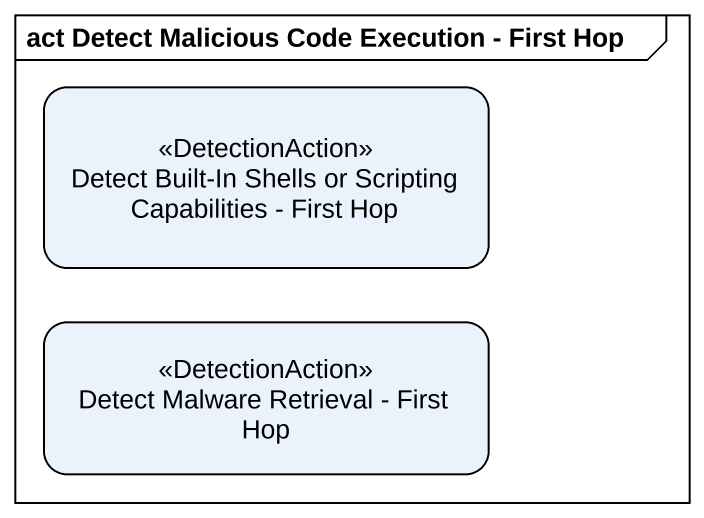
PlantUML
@startuml
mainframe act Detect Malicious Code Execution - First Hop
hide empty description
state "Detect Built-In Shells or Scripting Capabilities - First Hop" as Detect_Built_In_Shells_or <<DetectionAction>>
state "Detect Malware Retrieval - First Hop" as Detect_Malware_Retrieval <<DetectionAction>>
@enduml
